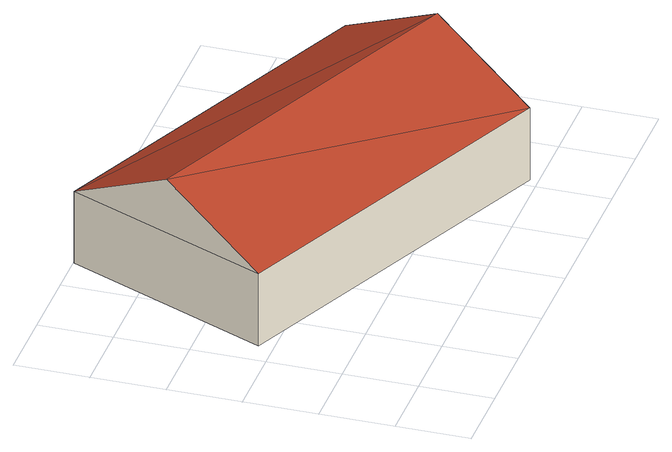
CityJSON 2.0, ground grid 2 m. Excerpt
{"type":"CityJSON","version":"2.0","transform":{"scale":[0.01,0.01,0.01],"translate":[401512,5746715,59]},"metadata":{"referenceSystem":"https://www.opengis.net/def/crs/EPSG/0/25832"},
"CityObjects":{
"building1":{"type":"Building","attributes":{"Gemeindeschluessel":"05515000","Geometrietyp2DReferenz":"3000","function":"31001_2700","roofType":"3100","measuredHeight":3.67},"geometry":[{"type":"Solid","lod":"2","boundaries":[[[[0,1,2,3]],[[4,5,1,0]],[[6,7,5,4]],[[3,2,7,6]],[[0,8,4]],[[6,9,3]],[[3,9,8]],[[8,0,3]],[[9,6,4]],[[4,8,9]],[[1,5,7,2]]]],"semantics":{"surfaces":[{"type":"WallSurface"},{"type":"RoofSurface"},{"type":"GroundSurface"}],"values":[[0,0,0,0,0,0,1,1,1,1,2]]}}]}
},
"vertices":[
[70,442,214],[70,442,3],[1029,24,3],[1029,24,214],[313,999,214],[313,999,3],[1272,582,214],[1272,582,3],[192,720,370],[1151,303,370]
]}
